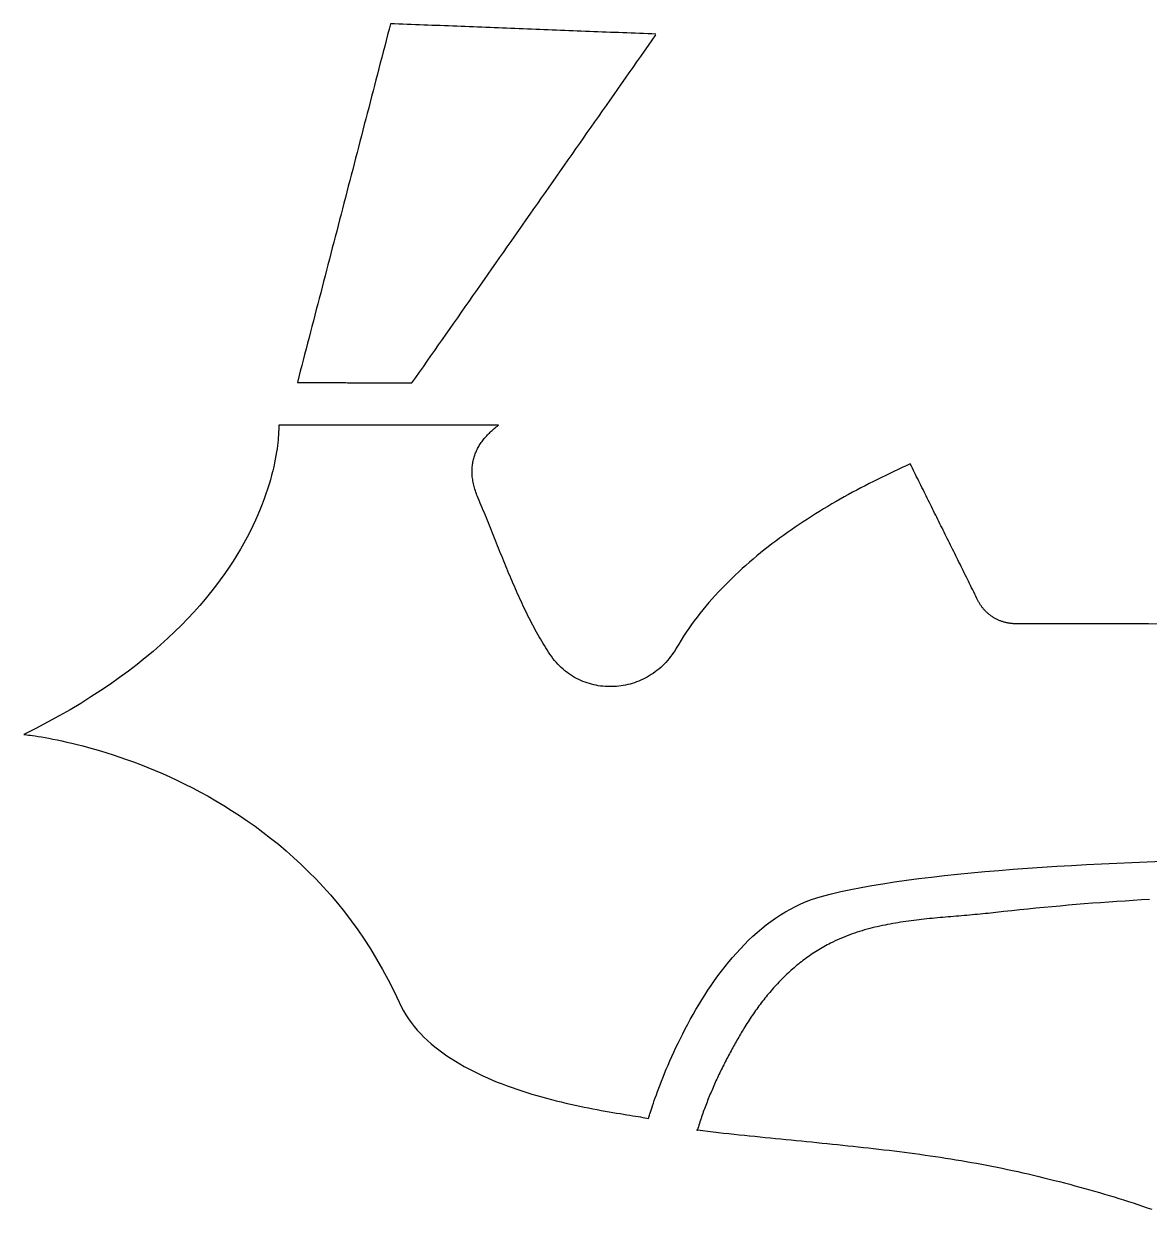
# Model space of a CAD drawing. Header units: metres. Extents: x 163 to 291, y -139 to -55.
# Drawn here: x 162.54 to 194.17, y -88.63 to -55.32 of the extents above; entities that cross this region are included whole.
import ezdxf

# ---------------------------------------------------------------- set-up
doc = ezdxf.new("R2010")
doc.units = ezdxf.units.M

msp = doc.modelspace()

# ---------------------------------------------------------------- linework, layer by layer
for points in [[(180.306472, -55.611014), (180.189886, -55.606442), (180.0733, -55.60187), (179.956714, -55.597298), (179.840128, -55.592726), (179.723542, -55.588154), (179.606956, -55.583582), (179.49037, -55.57901), (179.373784, -55.574438), (179.257198, -55.569866), (179.140612, -55.565294), (179.024026, -55.560722), (178.90744, -55.55615), (178.790854, -55.551578), (178.674268, -55.547006), (178.557682, -55.542434), (178.441096, -55.537862), (178.32451, -55.53329), (178.207924, -55.528718), (178.091338, -55.524146), (177.974752, -55.519574), (177.858166, -55.515002), (177.74158, -55.51043), (177.624994, -55.505858), (177.508408, -55.501286), (177.391822, -55.496714), (177.275236, -55.492142), (177.15865, -55.48757), (177.042064, -55.482998), (176.925478, -55.478426), (176.808892, -55.473854), (176.692306, -55.469282), (176.57572, -55.46471), (176.459134, -55.460138), (176.342548, -55.455566), (176.225962, -55.450994), (176.109376, -55.446422), (175.99279, -55.44185), (175.876204, -55.437278), (175.759618, -55.432706), (175.643032, -55.428134), (175.526446, -55.423562), (175.40986, -55.41899), (175.293274, -55.414418), (175.176688, -55.409846), (175.060102, -55.405274), (174.943516, -55.400702), (174.82693, -55.39613), (174.710344, -55.391558), (174.593758, -55.386986), (174.477172, -55.382414), (174.360586, -55.377842), (174.244, -55.37327), (174.127414, -55.368698), (174.010828, -55.364126), (173.894242, -55.359554), (173.777656, -55.354982), (173.66107, -55.35041), (173.544484, -55.345838), (173.427898, -55.341266), (173.311312, -55.336694), (173.194726, -55.332122), (173.07814, -55.32755), (172.961554, -55.322978), (172.844968, -55.318406), (172.804074, -55.475886), (172.76318, -55.633366), (172.722286, -55.790846), (172.681392, -55.948326), (172.640498, -56.105806), (172.599604, -56.263286), (172.55871, -56.420766), (172.517816, -56.578246), (172.476922, -56.735726), (172.436028, -56.893206), (172.395134, -57.050686), (172.35424, -57.208166), (172.313346, -57.365646), (172.272452, -57.523126), (172.231558, -57.680606), (172.190664, -57.838086), (172.14977, -57.995566), (172.108876, -58.153046), (172.067982, -58.310526), (172.027088, -58.468006), (171.986194, -58.625486), (171.9453, -58.782966), (171.904406, -58.940446), (171.863512, -59.097926), (171.822618, -59.255406), (171.781724, -59.412886), (171.74083, -59.570366), (171.699936, -59.727846), (171.659042, -59.885326), (171.618148, -60.042806), (171.577254, -60.200286), (171.53636, -60.357766), (171.495466, -60.515246), (171.454572, -60.672726), (171.413678, -60.830206), (171.372784, -60.987686), (171.33189, -61.145166), (171.290996, -61.302646), (171.250102, -61.460126), (171.209208, -61.617606), (171.168314, -61.775086), (171.12742, -61.932566), (171.086526, -62.090046), (171.045632, -62.247526), (171.004738, -62.405006), (170.963844, -62.562486), (170.92295, -62.719966), (170.882056, -62.877446), (170.841162, -63.034926), (170.800268, -63.192406), (170.759374, -63.349886), (170.71848, -63.507366), (170.677586, -63.664846), (170.636692, -63.822326), (170.595798, -63.979806), (170.554904, -64.137286), (170.51401, -64.294766), (170.473116, -64.452246), (170.432222, -64.609726), (170.391328, -64.767206), (170.350434, -64.924686), (170.30954, -65.082166), (170.268646, -65.239646), (170.227752, -65.397126), (170.278044, -65.39738), (170.328336, -65.397634), (170.378628, -65.397888), (170.42892, -65.398142), (170.479212, -65.398396), (170.529504, -65.39865), (170.579796, -65.398904), (170.630088, -65.399158), (170.68038, -65.399412), (170.730672, -65.399666), (170.780964, -65.39992), (170.831256, -65.400174), (170.881548, -65.400428), (170.93184, -65.400682), (170.982132, -65.400936), (171.032424, -65.40119), (171.082716, -65.401444), (171.133008, -65.401698), (171.1833, -65.401952), (171.233592, -65.402206), (171.283884, -65.40246), (171.334176, -65.402714), (171.384468, -65.402968), (171.43476, -65.403222), (171.485052, -65.403476), (171.535344, -65.40373), (171.585636, -65.403984), (171.635928, -65.404238), (171.68622, -65.404492), (171.736512, -65.404746), (171.786804, -65.405), (171.837096, -65.405254), (171.887388, -65.405508), (171.93768, -65.405762), (171.987972, -65.406016), (172.038264, -65.40627), (172.088556, -65.406524), (172.138848, -65.406778), (172.18914, -65.407032), (172.239432, -65.407286), (172.289724, -65.40754), (172.340016, -65.407794), (172.390308, -65.408048), (172.4406, -65.408302), (172.490892, -65.408556), (172.541184, -65.40881), (172.591476, -65.409064), (172.641768, -65.409318), (172.69206, -65.409572), (172.742352, -65.409826), (172.792644, -65.41008), (172.842936, -65.410334), (172.893228, -65.410588), (172.94352, -65.410842), (172.993812, -65.411096), (173.044104, -65.41135), (173.094396, -65.411604), (173.144688, -65.411858), (173.19498, -65.412112), (173.245272, -65.412366), (173.295564, -65.41262), (173.345856, -65.412874), (173.396148, -65.413128), (173.44644, -65.413382), (173.553628, -65.260474), (173.660816, -65.107566), (173.768004, -64.954658), (173.875192, -64.80175), (173.98238, -64.648842), (174.089568, -64.495934), (174.196756, -64.343026), (174.303944, -64.190118), (174.411132, -64.03721), (174.51832, -63.884302), (174.625508, -63.731394), (174.732696, -63.578486), (174.839884, -63.425578), (174.947072, -63.27267), (175.05426, -63.119762), (175.161448, -62.966854), (175.268636, -62.813946), (175.375824, -62.661038), (175.483012, -62.50813), (175.5902, -62.355222), (175.697388, -62.202314), (175.804576, -62.049406), (175.911764, -61.896498), (176.018952, -61.74359), (176.12614, -61.590682), (176.233328, -61.437774), (176.340516, -61.284866), (176.447704, -61.131958), (176.554892, -60.97905), (176.66208, -60.826142), (176.769268, -60.673234), (176.876456, -60.520326), (176.983644, -60.367418), (177.090832, -60.21451), (177.19802, -60.061602), (177.305208, -59.908694), (177.412396, -59.755786), (177.519584, -59.602878), (177.626772, -59.44997), (177.73396, -59.297062), (177.841148, -59.144154), (177.948336, -58.991246), (178.055524, -58.838338), (178.162712, -58.68543), (178.2699, -58.532522), (178.377088, -58.379614), (178.484276, -58.226706), (178.591464, -58.073798), (178.698652, -57.92089), (178.80584, -57.767982), (178.913028, -57.615074), (179.020216, -57.462166), (179.127404, -57.309258), (179.234592, -57.15635), (179.34178, -57.003442), (179.448968, -56.850534), (179.556156, -56.697626), (179.663344, -56.544718), (179.770532, -56.39181), (179.87772, -56.238902), (179.984908, -56.085994), (180.092096, -55.933086), (180.199284, -55.780178), (180.306472, -55.62727)], [(194.679062, -72.18553), (194.145154, -72.184514), (193.611246, -72.183498), (193.077338, -72.182482), (192.54343, -72.181466), (192.009522, -72.18045), (191.475614, -72.179434), (190.94196, -72.178418), (190.408052, -72.177402), (190.387224, -72.177148), (190.366396, -72.17664), (190.345568, -72.175624), (190.324994, -72.174354), (190.30442, -72.172576), (190.283846, -72.170544), (190.263272, -72.168258), (190.242952, -72.165464), (190.222632, -72.162416), (190.202312, -72.15886), (190.182246, -72.15505), (190.16218, -72.150986), (190.142368, -72.146414), (190.122556, -72.141588), (190.102998, -72.136508), (190.08344, -72.13092), (190.063882, -72.125078), (190.044578, -72.118982), (190.025274, -72.112632), (190.006224, -72.105774), (189.987174, -72.098662), (189.968378, -72.091296), (189.949836, -72.083676), (189.931294, -72.075548), (189.913006, -72.067166), (189.894718, -72.05853), (189.876684, -72.04964), (189.858904, -72.040242), (189.841124, -72.03059), (189.823598, -72.020684), (189.806326, -72.010524), (189.789054, -72.00011), (189.772036, -71.989442), (189.755272, -71.978266), (189.738762, -71.966836), (189.722252, -71.955152), (189.705996, -71.943214), (189.689994, -71.931022), (189.674246, -71.918576), (189.658498, -71.905876), (189.643004, -71.892922), (189.627764, -71.879714), (189.612778, -71.866252), (189.598046, -71.852536), (189.583568, -71.838566), (189.569344, -71.824342), (189.555374, -71.809864), (189.541658, -71.795132), (189.528196, -71.780146), (189.514988, -71.764906), (189.50178, -71.749412), (189.48908, -71.733664), (189.476634, -71.717662), (189.464442, -71.701406), (189.452504, -71.684896), (189.44082, -71.668132), (189.42939, -71.651114), (189.418214, -71.633842), (189.407292, -71.616316), (189.396624, -71.598536), (189.38621, -71.580502), (189.37605, -71.562214), (189.366398, -71.543926), (189.357, -71.525384), (189.327282, -71.46544), (189.297564, -71.405496), (189.267846, -71.345552), (189.238128, -71.285608), (189.20841, -71.225664), (189.178692, -71.16572), (189.148974, -71.105776), (189.119256, -71.045832), (189.089538, -70.985888), (189.05982, -70.925944), (189.030102, -70.866), (189.000384, -70.806056), (188.970666, -70.746112), (188.940948, -70.686168), (188.91123, -70.626224), (188.881512, -70.56628), (188.851794, -70.506336), (188.822076, -70.446392), (188.792358, -70.386448), (188.76264, -70.326504), (188.732922, -70.26656), (188.703204, -70.206616), (188.673486, -70.146672), (188.643768, -70.086728), (188.61405, -70.026784), (188.584332, -69.96684), (188.554614, -69.906896), (188.524896, -69.846952), (188.495178, -69.787008), (188.46546, -69.727064), (188.435742, -69.66712), (188.406024, -69.607176), (188.376306, -69.547232), (188.346588, -69.487288), (188.31687, -69.427344), (188.287152, -69.3674), (188.257434, -69.307456), (188.227716, -69.247512), (188.197998, -69.187568), (188.16828, -69.127624), (188.138562, -69.06768), (188.108844, -69.007736), (188.079126, -68.947792), (188.049408, -68.887848), (188.01969, -68.827904), (187.989972, -68.76796), (187.960254, -68.708016), (187.930536, -68.648072), (187.900818, -68.588128), (187.8711, -68.528184), (187.841382, -68.46824), (187.811664, -68.408296), (187.781946, -68.348352), (187.752228, -68.288408), (187.72251, -68.228464), (187.692792, -68.16852), (187.663074, -68.108576), (187.633356, -68.048632), (187.603638, -67.988688), (187.57392, -67.928744), (187.544202, -67.8688), (187.514484, -67.808856), (187.484766, -67.748912), (187.455048, -67.688968), (187.341002, -67.740022), (187.226448, -67.791838), (187.11164, -67.84467), (186.996324, -67.898264), (186.880754, -67.952874), (186.76493, -68.008246), (186.648852, -68.064634), (186.53252, -68.121784), (186.416188, -68.17995), (186.299602, -68.239132), (186.183016, -68.299076), (186.066176, -68.360036), (185.949336, -68.421758), (185.832496, -68.484496), (185.71591, -68.54825), (185.599324, -68.612766), (185.482992, -68.678298), (185.36666, -68.744846), (185.250582, -68.812156), (185.134758, -68.880482), (185.019188, -68.949824), (184.904126, -69.019928), (184.789318, -69.091048), (184.675018, -69.163184), (184.561226, -69.236336), (184.447942, -69.31025), (184.335166, -69.38518), (184.222898, -69.461126), (184.111138, -69.538088), (184.00014, -69.615812), (183.88965, -69.694552), (183.779922, -69.774308), (183.670956, -69.85508), (183.562752, -69.936868), (183.455564, -70.019672), (183.349138, -70.103492), (183.243728, -70.188328), (183.13908, -70.27418), (183.035448, -70.360794), (182.932832, -70.448424), (182.831232, -70.53707), (182.730902, -70.626732), (182.631588, -70.71741), (182.533544, -70.809104), (182.43677, -70.901814), (182.341266, -70.99554), (182.247032, -71.090282), (182.154068, -71.186294), (182.062374, -71.283322), (181.972204, -71.381366), (181.883304, -71.480426), (181.795928, -71.580502), (181.710076, -71.681594), (181.626002, -71.783702), (181.543452, -71.886826), (181.462426, -71.990966), (181.383178, -72.096376), (181.305708, -72.202802), (181.229762, -72.310244), (181.155848, -72.418702), (181.083712, -72.528176), (181.013354, -72.63892), (180.945028, -72.75068), (180.87848, -72.863456), (180.841142, -72.92594), (180.802026, -72.986646), (180.761386, -73.045574), (180.719222, -73.10247), (180.675788, -73.157588), (180.63083, -73.210928), (180.584602, -73.26249), (180.537104, -73.312274), (180.488336, -73.360026), (180.438298, -73.406), (180.38699, -73.450196), (180.334666, -73.49236), (180.281326, -73.532746), (180.22697, -73.571354), (180.171598, -73.60793), (180.115464, -73.642728), (180.058314, -73.675748), (180.000402, -73.706736), (179.941728, -73.735946), (179.882292, -73.763124), (179.822348, -73.788524), (179.761642, -73.812146), (179.700428, -73.833736), (179.638706, -73.853548), (179.576476, -73.871328), (179.513992, -73.88733), (179.451, -73.9013), (179.387754, -73.913238), (179.324254, -73.923398), (179.2605, -73.931526), (179.196746, -73.937876), (179.132738, -73.942194), (179.06873, -73.94448), (179.004722, -73.944988), (178.940714, -73.943464), (178.876706, -73.939908), (178.812952, -73.934574), (178.749452, -73.927208), (178.686206, -73.91781), (178.623214, -73.90638), (178.560476, -73.893172), (178.498246, -73.877932), (178.43627, -73.86066), (178.374802, -73.841356), (178.313842, -73.82002), (178.253644, -73.796906), (178.193954, -73.77176), (178.135026, -73.744582), (178.07686, -73.715372), (178.019456, -73.68413), (177.962814, -73.650856), (177.907188, -73.61555), (177.852324, -73.578212), (177.798476, -73.538842), (177.745644, -73.49744), (177.693828, -73.454006), (177.643282, -73.40854), (177.593752, -73.361042), (177.545492, -73.311512), (177.498502, -73.25995), (177.453036, -73.206356), (177.40884, -73.15073), (177.366168, -73.092818), (177.324766, -73.032874), (177.285396, -72.973184), (177.246534, -72.912986), (177.20818, -72.85228), (177.17008, -72.791066), (177.132488, -72.729344), (177.09515, -72.667114), (177.05832, -72.604376), (177.021744, -72.54113), (176.985676, -72.477376), (176.949862, -72.413114), (176.914302, -72.348344), (176.87925, -72.28332), (176.844452, -72.217788), (176.809908, -72.152002), (176.775872, -72.085708), (176.74209, -72.01916), (176.708562, -71.952104), (176.675288, -71.884794), (176.642268, -71.81723), (176.609502, -71.749158), (176.57699, -71.680832), (176.544732, -71.612252), (176.512728, -71.543418), (176.480978, -71.47433), (176.449482, -71.404988), (176.41824, -71.335392), (176.387252, -71.265542), (176.356264, -71.195438), (176.32553, -71.12508), (176.29505, -71.054722), (176.264824, -70.98411), (176.234598, -70.913244), (176.204626, -70.842378), (176.174908, -70.771258), (176.14519, -70.700138), (176.115726, -70.629018), (176.086262, -70.557644), (176.057052, -70.48627), (176.027842, -70.414896), (175.998632, -70.343522), (175.969676, -70.271894), (175.94072, -70.200266), (175.911764, -70.128638), (175.883062, -70.05701), (175.85436, -69.985382), (175.825658, -69.914008), (175.796956, -69.842634), (175.768254, -69.77126), (175.739806, -69.699886), (175.711358, -69.628766), (175.68291, -69.557646), (175.654462, -69.48678), (175.626014, -69.415914), (175.597312, -69.345302), (175.56861, -69.27469), (175.539908, -69.204332), (175.511206, -69.134228), (175.482504, -69.064124), (175.453802, -68.994274), (175.424846, -68.924678), (175.39589, -68.855336), (175.366934, -68.786248), (175.337724, -68.717414), (175.308514, -68.648834), (175.290734, -68.606416), (175.27397, -68.564506), (175.258222, -68.52285), (175.24349, -68.481702), (175.229774, -68.440808), (175.217074, -68.400422), (175.20539, -68.36029), (175.194468, -68.320666), (175.184562, -68.281296), (175.175672, -68.24218), (175.167544, -68.203572), (175.160432, -68.165218), (175.154336, -68.127372), (175.149002, -68.08978), (175.144684, -68.052442), (175.141128, -68.015612), (175.138588, -67.979036), (175.13681, -67.942714), (175.136048, -67.9069), (175.136048, -67.87134), (175.137064, -67.836034), (175.138842, -67.801236), (175.141382, -67.766692), (175.144938, -67.732402), (175.149256, -67.698366), (175.154336, -67.664838), (175.160178, -67.631564), (175.166782, -67.598544), (175.174402, -67.565778), (175.182784, -67.53352), (175.191928, -67.501516), (175.201834, -67.469766), (175.212502, -67.43827), (175.223932, -67.407028), (175.236124, -67.376294), (175.249078, -67.345814), (175.262794, -67.315588), (175.277018, -67.285616), (175.292004, -67.255898), (175.307752, -67.226434), (175.324262, -67.197224), (175.341534, -67.168522), (175.359314, -67.140074), (175.377856, -67.11188), (175.39716, -67.08394), (175.416972, -67.056254), (175.437546, -67.028822), (175.458628, -67.001644), (175.480472, -66.97472), (175.502824, -66.94805), (175.525938, -66.921634), (175.54956, -66.895472), (175.573944, -66.869564), (175.598836, -66.84391), (175.62449, -66.81851), (175.650652, -66.793364), (175.677322, -66.768472), (175.7045, -66.743834), (175.73244, -66.71945), (175.760888, -66.69532), (175.789844, -66.671444), (175.819308, -66.647822), (175.84928, -66.624454), (175.87976, -66.60134), (175.78324, -66.60134), (175.68672, -66.60134), (175.5902, -66.60134), (175.49368, -66.60134), (175.39716, -66.60134), (175.30064, -66.60134), (175.20412, -66.60134), (175.1076, -66.60134), (175.01108, -66.60134), (174.91456, -66.60134), (174.81804, -66.60134), (174.72152, -66.60134), (174.625, -66.60134), (174.52848, -66.60134), (174.43196, -66.60134), (174.33544, -66.60134), (174.23892, -66.60134), (174.1424, -66.60134), (174.04588, -66.60134), (173.94936, -66.60134), (173.85284, -66.60134), (173.75632, -66.60134), (173.6598, -66.60134), (173.56328, -66.60134), (173.46676, -66.60134), (173.37024, -66.60134), (173.27372, -66.60134), (173.1772, -66.60134), (173.08068, -66.60134), (172.98416, -66.60134), (172.88764, -66.60134), (172.79112, -66.60134), (172.6946, -66.60134), (172.59808, -66.60134), (172.50156, -66.60134), (172.40504, -66.60134), (172.30852, -66.60134), (172.212, -66.60134), (172.11548, -66.60134), (172.01896, -66.60134), (171.92244, -66.60134), (171.82592, -66.60134), (171.7294, -66.60134), (171.63288, -66.60134), (171.53636, -66.60134), (171.43984, -66.60134), (171.34332, -66.60134), (171.2468, -66.60134), (171.15028, -66.60134), (171.05376, -66.60134), (170.95724, -66.60134), (170.86072, -66.60134), (170.7642, -66.60134), (170.66768, -66.60134), (170.57116, -66.60134), (170.47464, -66.60134), (170.37812, -66.60134), (170.2816, -66.60134), (170.18508, -66.60134), (170.08856, -66.60134), (169.99204, -66.60134), (169.89552, -66.60134), (169.799, -66.60134), (169.70248, -66.60134), (169.702734, -66.604896), (169.702988, -66.615818), (169.703242, -66.633852), (169.703496, -66.658744), (169.703242, -66.690494), (169.70248, -66.729102), (169.700956, -66.77406), (169.69867, -66.825368), (169.695114, -66.883026), (169.690288, -66.94678), (169.684192, -67.016376), (169.676318, -67.091814), (169.666666, -67.17284), (169.654982, -67.2592), (169.641266, -67.350894), (169.625264, -67.447922), (169.606722, -67.55003), (169.585386, -67.656964), (169.561002, -67.768724), (169.53357, -67.885056), (169.50309, -68.005706), (169.469054, -68.130674), (169.431462, -68.259706), (169.39006, -68.392802), (169.344594, -68.529708), (169.295064, -68.670424), (169.241216, -68.814696), (169.182796, -68.96227), (169.11955, -69.113146), (169.051478, -69.26707), (168.978326, -69.424042), (168.89984, -69.583808), (168.81602, -69.746114), (168.726612, -69.91096), (168.631362, -70.078092), (168.53027, -70.24751), (168.422828, -70.41896), (168.309036, -70.592442), (168.188894, -70.767702), (168.061894, -70.944486), (167.928036, -71.122794), (167.787066, -71.302372), (167.638984, -71.48322), (167.483536, -71.665084), (167.320468, -71.84771), (167.149526, -72.031098), (166.97071, -72.215248), (166.783766, -72.399652), (166.58844, -72.58431), (166.384478, -72.769222), (166.17188, -72.954134), (165.950392, -73.138792), (165.720014, -73.323196), (165.480238, -73.507092), (165.231064, -73.69048), (164.972238, -73.873106), (164.70376, -74.054716), (164.425376, -74.23531), (164.136832, -74.414888), (163.837874, -74.592942), (163.528502, -74.769472), (163.208462, -74.944478), (162.8775, -75.117706), (162.535362, -75.288902), (162.540696, -75.28941), (162.556698, -75.290934), (162.583114, -75.293728), (162.61969, -75.298046), (162.665918, -75.303634), (162.721798, -75.311), (162.786822, -75.320144), (162.86099, -75.331066), (162.943794, -75.34402), (163.035234, -75.359006), (163.134802, -75.376278), (163.242244, -75.395836), (163.357306, -75.417934), (163.479734, -75.442826), (163.609274, -75.470258), (163.745672, -75.500738), (163.888674, -75.534266), (164.038026, -75.570842), (164.193474, -75.61072), (164.354764, -75.6539), (164.521388, -75.700636), (164.693346, -75.750928), (164.870384, -75.80503), (165.051994, -75.862942), (165.238176, -75.924918), (165.428422, -75.990958), (165.622478, -76.061316), (165.820344, -76.135992), (166.021512, -76.21524), (166.225728, -76.29906), (166.432738, -76.387706), (166.642288, -76.481178), (166.854124, -76.57973), (167.067992, -76.683362), (167.283638, -76.792328), (167.500808, -76.906628), (167.718994, -77.026516), (167.938196, -77.151992), (168.15816, -77.28331), (168.378378, -77.42047), (168.59885, -77.563726), (168.819068, -77.713078), (169.039032, -77.86878), (169.258234, -78.030832), (169.47642, -78.199488), (169.693336, -78.374748), (169.908982, -78.556866), (170.12285, -78.745842), (170.334686, -78.94193), (170.544236, -79.14513), (170.751246, -79.355442), (170.955208, -79.573374), (171.156122, -79.798672), (171.353734, -80.03159), (171.54779, -80.272382), (171.737782, -80.521048), (171.92371, -80.777842), (172.105066, -81.042764), (172.28185, -81.316068), (172.453554, -81.597754), (172.619924, -81.888076), (172.780706, -82.187034), (172.9359, -82.494628), (173.084998, -82.811112), (173.143164, -82.932016), (173.206664, -83.049618), (173.275244, -83.164172), (173.34865, -83.275678), (173.426882, -83.38439), (173.509686, -83.490054), (173.596808, -83.592924), (173.687994, -83.693), (173.783244, -83.790282), (173.882304, -83.88477), (173.98492, -83.976464), (174.091092, -84.065364), (174.200566, -84.151724), (174.313342, -84.235544), (174.428912, -84.316824), (174.547276, -84.395564), (174.66818, -84.471764), (174.791624, -84.545678), (174.917354, -84.617052), (175.045116, -84.68614), (175.17491, -84.752942), (175.306482, -84.817458), (175.439578, -84.879942), (175.573944, -84.94014), (175.70958, -84.998306), (175.846232, -85.05444), (175.9839, -85.108542), (176.122076, -85.160612), (176.261014, -85.21065), (176.400206, -85.25891), (176.539652, -85.305392), (176.679098, -85.349842), (176.81829, -85.392514), (176.957228, -85.433662), (177.095658, -85.473032), (177.233326, -85.510878), (177.369978, -85.546946), (177.505614, -85.58149), (177.63998, -85.61451), (177.773076, -85.646006), (177.904648, -85.676232), (178.034442, -85.704934), (178.162204, -85.732366), (178.287934, -85.758528), (178.411378, -85.78342), (178.532536, -85.807042), (178.6509, -85.829648), (178.766724, -85.850984), (178.8795, -85.871304), (178.989228, -85.890608), (179.0954, -85.908896), (179.19827, -85.926168), (179.29733, -85.942678), (179.39258, -85.958172), (179.48402, -85.972904), (179.571142, -85.986874), (179.653946, -86.000082), (179.732178, -86.012528), (179.805838, -86.024466), (179.874418, -86.035896), (179.938172, -86.046564), (179.996592, -86.056724), (180.049678, -86.066376), (180.097176, -86.075774), (180.098192, -86.071964), (180.101494, -86.060534), (180.107082, -86.041738), (180.114956, -86.01583), (180.124862, -85.98281), (180.137054, -85.943186), (180.151532, -85.897212), (180.168296, -85.844888), (180.187346, -85.786468), (180.208682, -85.722206), (180.232304, -85.652356), (180.258212, -85.577172), (180.286406, -85.496908), (180.316886, -85.411818), (180.349652, -85.321902), (180.384704, -85.227668), (180.422296, -85.129116), (180.462174, -85.0265), (180.504338, -84.920074), (180.548788, -84.810092), (180.595778, -84.696808), (180.645054, -84.580476), (180.69687, -84.461096), (180.750972, -84.339176), (180.807614, -84.214716), (180.866542, -84.08797), (180.92801, -83.959192), (180.991764, -83.828636), (181.058058, -83.696556), (181.126892, -83.563206), (181.198012, -83.42884), (181.271672, -83.293458), (181.347872, -83.157314), (181.426612, -83.020916), (181.507638, -82.884264), (181.591204, -82.747612), (181.67731, -82.611214), (181.765956, -82.47507), (181.857142, -82.339688), (181.950868, -82.205322), (182.047134, -82.071972), (182.14594, -81.939892), (182.24754, -81.80959), (182.35168, -81.681066), (182.45836, -81.554574), (182.56758, -81.430114), (182.67934, -81.308194), (182.793894, -81.189068), (182.910988, -81.072736), (183.030622, -80.959452), (183.15305, -80.849724), (183.278018, -80.743552), (183.40578, -80.64119), (183.536082, -80.542638), (183.669178, -80.448404), (183.804814, -80.358742), (183.943244, -80.273652), (184.084468, -80.193642), (184.228232, -80.118712), (184.37479, -80.049116), (184.524142, -79.985108), (184.676288, -79.926942), (184.831228, -79.874872), (184.988708, -79.828898), (185.238644, -79.76489), (185.50255, -79.703422), (185.779918, -79.64424), (186.07024, -79.587598), (186.372754, -79.533242), (186.686952, -79.481172), (187.012072, -79.431388), (187.34786, -79.38389), (187.693554, -79.338424), (188.048646, -79.29499), (188.412628, -79.253842), (188.784738, -79.214472), (189.164468, -79.177134), (189.55131, -79.141828), (189.944756, -79.1083), (190.344044, -79.07655), (190.74892, -79.046578), (191.158368, -79.018384), (191.572134, -78.991968), (191.989456, -78.967076), (192.41008, -78.943708), (192.83299, -78.921864), (193.257932, -78.901544), (193.684144, -78.882748), (194.111372, -78.865476), (194.5386, -78.849474)], [(194.181476, -79.925926), (193.95059, -79.939134), (193.719958, -79.953104), (193.489834, -79.967836), (193.260218, -79.983076), (193.03111, -79.999078), (192.802256, -80.015588), (192.57391, -80.03286), (192.345818, -80.050894), (192.118234, -80.069436), (191.890904, -80.08874), (191.664082, -80.108552), (191.437514, -80.129126), (191.211454, -80.150462), (190.985648, -80.17256), (190.760096, -80.195166), (190.535052, -80.218534), (190.310262, -80.242664), (190.085726, -80.267302), (189.861444, -80.292702)], [(189.86119, -80.290924), (189.787276, -80.299306), (189.713362, -80.307434), (189.639448, -80.315308), (189.56528, -80.322928), (189.491112, -80.330294), (189.41669, -80.337406), (189.342268, -80.344264), (189.267846, -80.351122), (189.19317, -80.357726), (189.118494, -80.36433), (189.043818, -80.37068), (188.969142, -80.37703), (188.894466, -80.38338), (188.81979, -80.38973), (188.745114, -80.39608), (188.670184, -80.40243), (188.595254, -80.40878), (188.520324, -80.41513), (188.445394, -80.42148), (188.370718, -80.428084), (188.296042, -80.434688), (188.221366, -80.441546), (188.14669, -80.448658), (188.072014, -80.45577), (187.997338, -80.463136), (187.922662, -80.470756), (187.84824, -80.47863), (187.773818, -80.486758), (187.699396, -80.49514), (187.625228, -80.50403), (187.55106, -80.513174), (187.477146, -80.522826), (187.403232, -80.532732), (187.329318, -80.543146), (187.255658, -80.553814), (187.182252, -80.56499), (187.108846, -80.576674), (187.035694, -80.588866), (186.962542, -80.601566), (186.889644, -80.614774), (186.817, -80.628744), (186.744356, -80.643222), (186.671966, -80.658208), (186.59983, -80.673956), (186.527948, -80.690212), (186.45632, -80.70723), (186.384692, -80.72501), (186.313318, -80.743552), (186.242198, -80.762602), (186.171332, -80.782414), (186.10072, -80.803242), (186.030362, -80.824832), (185.960258, -80.847184), (185.890408, -80.870298), (185.820812, -80.894428), (185.751724, -80.91932), (185.68289, -80.945228), (185.61431, -80.972152), (185.545984, -80.999838), (185.477912, -81.02854), (185.410348, -81.058258), (185.343038, -81.088992), (185.275982, -81.120996), (185.209434, -81.154016), (185.161428, -81.178654), (185.11393, -81.2038), (185.066686, -81.229454), (185.019696, -81.255616), (184.97296, -81.282286), (184.926732, -81.309464), (184.880758, -81.33715), (184.835038, -81.365344), (184.789572, -81.394046), (184.744614, -81.423256), (184.69991, -81.452974), (184.65546, -81.482946), (184.611264, -81.513426), (184.567576, -81.544414), (184.524142, -81.57591), (184.480962, -81.607914), (184.438036, -81.640172), (184.395618, -81.672938), (184.353454, -81.706212), (184.311544, -81.739994), (184.269888, -81.77403), (184.22874, -81.808574), (184.187846, -81.843372), (184.147206, -81.878678), (184.10682, -81.914492), (184.066942, -81.95056), (184.027318, -81.987136), (183.987948, -82.023966), (183.948832, -82.061304), (183.910224, -82.098896), (183.87187, -82.136742), (183.83377, -82.175096), (183.795924, -82.213704), (183.758586, -82.252566), (183.721502, -82.291936), (183.684672, -82.33156), (183.648096, -82.371438), (183.611774, -82.41157), (183.57596, -82.45221), (183.5404, -82.493104), (183.505094, -82.534252), (183.470042, -82.575654), (183.435498, -82.61731), (183.401208, -82.65922), (183.367172, -82.701384), (183.33339, -82.743802), (183.299862, -82.786474), (183.266842, -82.8294), (183.234076, -82.87258), (183.201564, -82.916014), (183.169306, -82.959702), (183.137302, -83.003644), (183.105806, -83.04784), (183.074564, -83.09229), (183.043576, -83.136994), (183.012842, -83.181698), (182.982362, -83.226656), (182.95239, -83.271868), (182.922672, -83.317334), (182.893208, -83.3628), (182.863998, -83.40852), (182.835042, -83.454494), (182.806594, -83.500468), (182.7784, -83.546696), (182.753762, -83.58759), (182.729124, -83.628484), (182.704486, -83.669632), (182.679848, -83.711034), (182.655464, -83.75269), (182.63108, -83.794346), (182.606696, -83.836256), (182.582566, -83.87842), (182.558436, -83.920584), (182.534306, -83.963002), (182.51043, -84.005674), (182.486554, -84.048346), (182.462678, -84.091272), (182.439056, -84.134452), (182.415434, -84.177632), (182.392066, -84.221066), (182.368698, -84.2645), (182.345584, -84.308188), (182.32247, -84.35213), (182.29961, -84.396072), (182.27675, -84.440268), (182.254144, -84.484464), (182.231538, -84.528914), (182.209186, -84.573364), (182.186834, -84.617814), (182.164736, -84.662518), (182.142638, -84.707222), (182.120794, -84.75218), (182.099204, -84.797138), (182.077614, -84.842096), (182.056278, -84.887308), (182.035196, -84.93252), (182.014114, -84.977732), (181.993286, -85.023198), (181.972712, -85.068664), (181.952392, -85.11413), (181.932072, -85.15985), (181.912006, -85.20557), (181.892194, -85.25129), (181.872636, -85.29701), (181.853078, -85.34273), (181.833774, -85.388704), (181.814724, -85.434678), (181.795928, -85.480652), (181.777386, -85.526626), (181.759098, -85.5726), (181.741064, -85.618574), (181.723284, -85.664548), (181.705758, -85.710522), (181.688486, -85.756496), (181.671214, -85.802724), (181.654196, -85.848952), (181.637432, -85.89518), (181.620922, -85.941408), (181.60492, -85.987636), (181.589172, -86.03361), (181.573678, -86.079584), (181.558438, -86.125558), (181.543452, -86.171532), (181.52872, -86.217506), (181.514242, -86.26348), (181.500018, -86.309454), (181.486048, -86.355428), (181.472586, -86.401402), (181.471824, -86.403942), (181.471062, -86.406228), (181.4703, -86.40826), (181.469538, -86.410038), (181.46903, -86.411816), (181.468522, -86.41334), (181.468014, -86.41461), (181.467506, -86.415626), (181.466998, -86.416388), (181.466744, -86.41715), (181.46649, -86.417658), (181.466236, -86.417912), (181.465982, -86.418166), (181.465728, -86.418166), (181.465474, -86.418166), (181.46522, -86.417912), (181.46522, -86.417658), (181.46522, -86.41715), (181.46522, -86.416642), (181.46522, -86.41588), (181.46522, -86.415118), (181.46522, -86.414356), (181.46522, -86.41334), (181.46522, -86.412324), (181.46522, -86.411308), (181.46522, -86.410038), (181.46522, -86.408768), (181.465474, -86.407498), (181.465728, -86.406228), (181.465982, -86.404958), (181.466236, -86.403688), (181.46649, -86.402418), (181.466744, -86.401148), (181.466998, -86.399878), (181.467252, -86.398608), (181.467506, -86.397338), (181.46776, -86.396068), (181.468014, -86.394798), (181.468268, -86.393528), (181.468522, -86.392512), (181.468776, -86.391496), (181.46903, -86.39048), (181.469284, -86.389464), (181.469538, -86.388702), (181.469792, -86.38794), (181.470046, -86.387178), (181.4703, -86.38667), (181.470554, -86.386162), (181.470808, -86.385908), (181.471062, -86.385654), (181.471316, -86.385654), (181.47157, -86.385654), (181.471824, -86.385908), (181.472078, -86.386416), (181.472332, -86.386924), (181.472586, -86.387686), (181.472586, -86.388702), (181.472586, -86.389972), (181.472586, -86.391242), (181.472586, -86.392766), (181.472586, -86.394544), (181.472586, -86.396576), (181.472586, -86.398862), (181.472586, -86.401402), (181.619906, -86.419182), (181.766972, -86.436454), (181.914038, -86.453472), (182.06085, -86.470236), (182.207662, -86.486492), (182.35422, -86.502494), (182.500778, -86.518242), (182.647082, -86.533736), (182.793386, -86.54923), (182.93969, -86.56447), (183.08574, -86.579456), (183.23179, -86.594442), (183.377586, -86.609174), (183.523382, -86.623906), (183.669178, -86.638384), (183.81472, -86.652862), (183.960262, -86.66734), (184.105804, -86.681564), (184.251092, -86.695788), (184.39638, -86.710012), (184.541668, -86.724236), (184.686956, -86.738714), (184.83199, -86.753192), (184.977024, -86.76767), (185.122058, -86.782402), (185.267092, -86.797134), (185.411872, -86.81212), (185.556652, -86.827106), (185.701432, -86.842346), (185.846212, -86.85784), (185.990992, -86.873334), (186.135772, -86.889082), (186.280298, -86.905084), (186.424824, -86.92134), (186.56935, -86.938104), (186.713876, -86.955122), (186.858402, -86.972394), (187.002928, -86.990174), (187.147454, -87.008208), (187.29198, -87.02675), (187.436506, -87.045546), (187.581032, -87.06485), (187.725558, -87.084662), (187.870084, -87.104728), (188.01461, -87.125302), (188.159136, -87.146384), (188.303662, -87.168228), (188.448188, -87.19058), (188.592714, -87.21344), (188.73724, -87.236808), (188.881766, -87.260938), (189.026546, -87.285576), (189.171326, -87.310976), (189.316106, -87.336884), (189.460886, -87.363554), (189.605666, -87.390986), (189.750446, -87.418926), (189.895226, -87.447628), (190.04026, -87.477092), (190.185294, -87.507318), (190.330328, -87.53856), (190.475362, -87.570564), (190.62065, -87.60333), (190.765938, -87.637112), (190.91529, -87.672418), (191.063626, -87.707978), (191.210946, -87.743792), (191.357504, -87.780114), (191.503046, -87.81669), (191.647572, -87.85352), (191.791336, -87.890858), (191.934084, -87.92845), (192.07607, -87.966296), (192.21704, -88.00465), (192.357248, -88.043258), (192.496694, -88.082374), (192.635378, -88.121744), (192.773046, -88.161622), (192.909952, -88.202008), (193.046096, -88.242648), (193.181478, -88.283796), (193.316098, -88.325452), (193.449956, -88.367616), (193.583306, -88.410034), (193.715894, -88.45296), (193.84772, -88.496394), (193.978784, -88.540336), (194.10934, -88.584786), (194.239134, -88.629744)]]:
    msp.add_lwpolyline(points)

doc.saveas('drawing.dxf')
